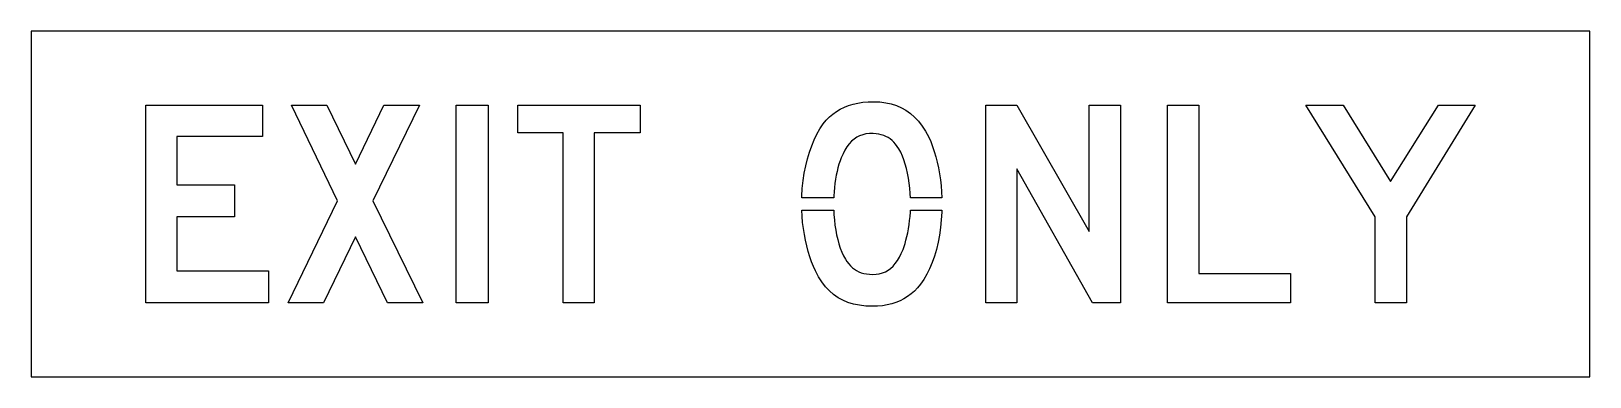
# Model space of a CAD drawing. Extents: x 0 to 63, y 0 to 14.
import ezdxf

# ---------------------------------------------------------------- set-up
doc = ezdxf.new("R2010")
doc.units = 0
doc.layers.add('CUT', color=7, linetype='Continuous')
doc.layers.add('OUTSIDE', color=1, linetype='Continuous')

msp = doc.modelspace()

# ---------------------------------------------------------------- linework, layer by layer
at = {"layer": 'CUT'}
for points in [[(9.3456, 9.7368), (5.8928, 9.7368), (5.8928, 7.772), (8.2224, 7.772), (8.2224, 6.4808), (5.8928, 6.4808), (5.8928, 4.2912), (9.5984, 4.2912), (9.5984, 3), (4.6296, 3), (4.6296, 11), (9.3456, 11)], [(10.384, 3), (12.3768, 7.1264), (10.5248, 11), (11.956, 11), (13.1072, 8.6144), (14.2576, 11), (15.6896, 11), (13.8088, 7.1264), (15.8296, 3), (14.3984, 3), (13.1072, 5.6664), (11.816, 3)], [(18.468, 3), (17.1768, 3), (17.1768, 11), (18.468, 11)], [(21.4992, 9.8768), (19.6752, 9.8768), (19.6752, 11), (24.6152, 11), (24.6152, 9.8768), (22.7624, 9.8768), (22.7624, 3), (21.4992, 3)], [(35.4264, 8.2456), (35.3824, 8.4328), (35.3328, 8.612), (35.2768, 8.7824), (35.2144, 8.9424), (35.1464, 9.0928), (35.072, 9.2312), (35.0072, 9.332), (34.94, 9.4216), (34.8704, 9.5016), (34.796, 9.5728), (34.7184, 9.6344), (34.6368, 9.688), (34.5504, 9.7328), (34.4584, 9.7704), (34.3616, 9.8), (34.2584, 9.8232), (34.1488, 9.8392), (34.0328, 9.8488), (33.8832, 9.8488), (33.7424, 9.8352), (33.6104, 9.8064), (33.4864, 9.7632), (33.3704, 9.7048), (33.2616, 9.6312), (33.1592, 9.5432), (33.064, 9.4392), (32.9752, 9.32), (32.892, 9.1848), (32.8144, 9.0336), (32.7416, 8.8664), (32.6944, 8.7424), (32.6512, 8.6088), (32.6112, 8.4664), (32.5744, 8.3168), (32.5424, 8.1608), (32.5136, 8), (32.4896, 7.8352), (32.4696, 7.6672), (32.4536, 7.4968), (32.4424, 7.3264), (32.4392, 7.251), (31.1474, 7.251), (31.1488, 7.3128), (31.1696, 7.6328), (31.2032, 7.9448), (31.2488, 8.248), (31.3072, 8.5416), (31.3768, 8.8248), (31.4576, 9.096), (31.5496, 9.3544), (31.6512, 9.5992), (31.7624, 9.8296), (31.8832, 10.044), (32.012, 10.2424), (32.1352, 10.3896), (32.2656, 10.5232), (32.4032, 10.6432), (32.5496, 10.7496), (32.7048, 10.8424), (32.868, 10.9232), (33.0416, 10.9904), (33.224, 11.0448), (33.4176, 11.0872), (33.6208, 11.1168), (33.8352, 11.1344), (34.0616, 11.14), (34.3072, 11.1312), (34.5416, 11.1024), (34.7632, 11.0552), (34.9728, 10.9872), (35.172, 10.9), (35.3592, 10.7928), (35.5368, 10.6648), (35.704, 10.5168), (35.8616, 10.3472), (36.0096, 10.156), (36.148, 9.9432), (36.2792, 9.7088), (36.36, 9.5272), (36.4352, 9.3336), (36.504, 9.1296), (36.5664, 8.9152), (36.6224, 8.6928), (36.672, 8.4632), (36.7136, 8.2264), (36.7488, 7.9848), (36.776, 7.7392), (36.796, 7.4896), (36.8074, 7.251), (35.5436, 7.251), (35.5352, 7.4272), (35.5176, 7.6408), (35.4936, 7.8488), (35.4632, 8.0504)], [(38.5808, 3), (38.5808, 11), (39.844, 11), (42.7632, 5.8912), (42.7632, 11), (44.0264, 11), (44.0264, 3), (42.9032, 3), (39.844, 8.4176), (39.844, 3)], [(47.1984, 4.1792), (50.904, 4.1792), (50.904, 3), (45.9352, 3), (45.9352, 11), (47.1984, 11)], [(51.5208, 11), (53.0368, 11), (54.9456, 7.912), (56.8824, 11), (58.3704, 11), (55.5912, 6.4808), (55.5912, 3), (54.328, 3), (54.328, 6.4808)], [(36.508, 4.8872), (36.4168, 4.6256), (36.3144, 4.3808), (36.2016, 4.1528), (36.0768, 3.9448), (35.9416, 3.7576), (35.8256, 3.6104), (35.7008, 3.4768), (35.568, 3.3568), (35.4272, 3.2504), (35.2784, 3.1576), (35.1208, 3.0768), (34.9552, 3.0096), (34.7816, 2.9552), (34.6, 2.9128), (34.4096, 2.8832), (34.2112, 2.8656), (34.0048, 2.86), (33.7328, 2.8688), (33.4776, 2.8976), (33.2392, 2.9448), (33.0152, 3.0128), (32.8064, 3.1), (32.612, 3.2072), (32.4312, 3.3352), (32.2624, 3.4832), (32.1064, 3.6528), (31.9616, 3.844), (31.8272, 4.0568), (31.7032, 4.2912), (31.6216, 4.4672), (31.5448, 4.6584), (31.4736, 4.8624), (31.408, 5.0768), (31.3488, 5.3016), (31.296, 5.5336), (31.2512, 5.7712), (31.2128, 6.0128), (31.1824, 6.2568), (31.16, 6.5016), (31.1464, 6.7456), (31.1463, 6.749), (32.4381, 6.749), (32.4472, 6.564), (32.464, 6.3552), (32.488, 6.1488), (32.5192, 5.9472), (32.556, 5.7512), (32.5992, 5.5616), (32.6496, 5.3808), (32.7056, 5.2096), (32.768, 5.0496), (32.836, 4.9024), (32.9104, 4.7688), (32.9752, 4.668), (33.044, 4.5768), (33.1168, 4.4944), (33.1944, 4.4208), (33.276, 4.3568), (33.3632, 4.3016), (33.4552, 4.2552), (33.5528, 4.2176), (33.6568, 4.188), (33.7664, 4.1672), (33.8824, 4.1552), (34.0048, 4.1512), (34.148, 4.1576), (34.2816, 4.1768), (34.4072, 4.2104), (34.5248, 4.2568), (34.6352, 4.3176), (34.7384, 4.3928), (34.8352, 4.4824), (34.9264, 4.5872), (35.012, 4.7072), (35.092, 4.8432), (35.168, 4.9944), (35.24, 5.1616), (35.2816, 5.2736), (35.3216, 5.4), (35.3592, 5.5376), (35.3952, 5.684), (35.428, 5.8392), (35.4576, 6), (35.484, 6.1648), (35.5064, 6.332), (35.5248, 6.4992), (35.5376, 6.6656), (35.5421, 6.749), (36.8072, 6.749), (36.8056, 6.6704), (36.7864, 6.3568), (36.7552, 6.0472), (36.7112, 5.7432), (36.6552, 5.448), (36.5872, 5.1616)]]:
    msp.add_lwpolyline(points, close=True, dxfattribs=at)
at = {"layer": 'OUTSIDE'}
msp.add_lwpolyline([(0, 0), (63, 0), (63, 14), (0, 14)], close=True, dxfattribs=at)

doc.saveas('drawing.dxf')
